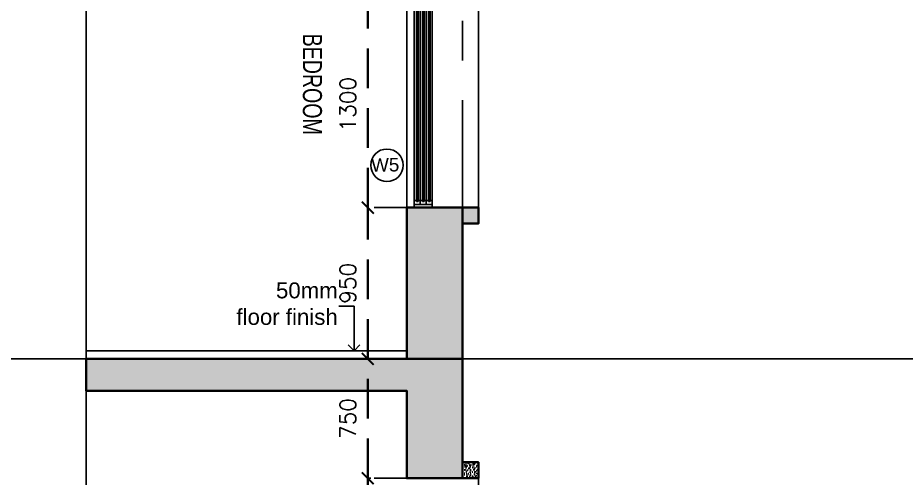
# Model space of a CAD drawing. Header units: millimetres. Extents: x 1066295 to 1300022, y -5734212 to -5454663.
# Drawn here: x 1225820 to 1231404, y -5674744 to -5671850 of the extents above; entities that cross this region are included whole.
import ezdxf
from ezdxf.enums import TextEntityAlignment as Align

# ---------------------------------------------------------------- set-up
doc = ezdxf.new("R2010")
doc.units = ezdxf.units.MM
doc.header["$LTSCALE"] = 1000
doc.header["$MEASUREMENT"] = 0
for name, pattern in [('AUDIT_D_120904163729-0', [0]), ('T9_PROFILE SECTIONS$0$HIDDEN2', [0.1875, 0.125, -0.0625]), ('T9_PROFILE SECTIONS$0$T10(T7 IS SIMILAR BUT MIRROR) - DIMENSION & TEXTING$0$HIDDEN', [0.375, 0.25, -0.125]), ('T9_PROFILE SECTIONS$0$T8_PROFILE SECTIONS$0$AUDIT_D_120904163729-0', [0]), ('T9_PROFILE SECTIONS$0$T8_PROFILE SECTIONS$0$HIDDEN', [0.375, 0.25, -0.125]), ('T9_PROFILE SECTIONS$0$T8_PROFILE SECTIONS$0$PHANTOM2', [1.25, 0.625, -0.125, 0.125, -0.125, 0.125, -0.125])]:
    doc.linetypes.add(name, pattern=pattern)
doc.layers.get('0').update_dxf_attribs({"linetype": 'AUDIT_D_120904163729-0'})
for name, color, linetype in [('T9_PROFILE SECTIONS$0$LEVEL', 7, 'Continuous'), ('T9_PROFILE SECTIONS$0$T10(T7 IS SIMILAR BUT MIRROR) - DIMENSION & TEXTING$0$A-DIMENSIONS', 2, 'T9_PROFILE SECTIONS$0$T10(T7 IS SIMILAR BUT MIRROR) - DIMENSION & TEXTING$0$HIDDEN'), ('T9_PROFILE SECTIONS$0$T8_PROFILE SECTIONS$0$A-BUILDING LINE TURNS HERE', 252, 'T9_PROFILE SECTIONS$0$T8_PROFILE SECTIONS$0$PHANTOM2'), ('T9_PROFILE SECTIONS$0$T8_PROFILE SECTIONS$0$a-ele', 8, 'Continuous'), ('T9_PROFILE SECTIONS$0$T8_PROFILE SECTIONS$0$a-window', 5, 'Continuous'), ('T9_PROFILE SECTIONS$0$T8_PROFILE SECTIONS$0$Elev 01', 8, 'Continuous'), ('T9_PROFILE SECTIONS$0$T8_PROFILE SECTIONS$0$F.F.L', 36, 'Continuous'), ('T9_PROFILE SECTIONS$0$T8_PROFILE SECTIONS$0$HATCH 150', 8, 'Continuous'), ('T9_PROFILE SECTIONS$0$T8_PROFILE SECTIONS$0$Leader', 2, 'T9_PROFILE SECTIONS$0$T8_PROFILE SECTIONS$0$AUDIT_D_120904163729-0'), ('T9_PROFILE SECTIONS$0$T8_PROFILE SECTIONS$0$TEXT ROOM', 7, 'Continuous'), ('T9_PROFILE SECTIONS$0$T8_PROFILE SECTIONS$0$TYPICAL UNITS$0$a-door-no', 104, 'Continuous')]:
    doc.layers.add(name, color=color, linetype=linetype)
for name, color, linetype, lineweight in [('T9_PROFILE SECTIONS$0$T8_PROFILE SECTIONS$0$A-DIMENSION', 2, 'Continuous', 35), ('T9_PROFILE SECTIONS$0$T8_PROFILE SECTIONS$0$A-SLAB', 3, 'Continuous', 35), ('T9_PROFILE SECTIONS$0$T8_PROFILE SECTIONS$0$a-Text', 4, 'Continuous', 0), ('T9_PROFILE SECTIONS$0$T8_PROFILE SECTIONS$0$R0-18-10-2014-T1-1st Podium Floor Plan$0$Text', 7, 'Continuous', 0)]:
    doc.layers.add(name, color=color, linetype=linetype, lineweight=lineweight)
doc.styles.add('T9_PROFILE SECTIONS$0$T8_PROFILE SECTIONS$0$ARIAL ARROW', font='arial.ttf')
doc.styles.add('T9_PROFILE SECTIONS$0$T8_PROFILE SECTIONS$0$Romans 1', font='romans.shx', dxfattribs={"height": 100})
doc.styles.add('T9_PROFILE SECTIONS$0$T8_PROFILE SECTIONS$0$RSP_TXT 500', font='swisscl.ttf', dxfattribs={"height": 250})
doc.styles.add('T9_PROFILE SECTIONS$0$T8_PROFILE SECTIONS$0$TYPICAL UNITS$0$LODHA STANDERD', font='sanss___.ttf')
doc.dimstyles.new('T9_PROFILE SECTIONS$0$T8_PROFILE SECTIONS$0$ALPINE S', dxfattribs={"dimscale": 0, "dimtxt": 100, "dimasz": 75, "dimexe": 0, "dimexo": 0, "dimgap": 75, "dimtad": 1, "dimdec": 0, "dimzin": 0, "dimdsep": 46, "dimtxsty": 'T9_PROFILE SECTIONS$0$T8_PROFILE SECTIONS$0$Romans 1', "dimblk": 'T9_PROFILE SECTIONS$0$T8_PROFILE SECTIONS$0$_ArchTick', "dimcen": 0.09, "dimclrd": 256, "dimclre": 256, "dimclrt": 7, "dimadec": 0, "dimazin": 0, "dimtfac": 1, "dimtdec": 0, "dimtofl": 0, "dimtmove": 1, "dimatfit": 0, "dimldrblk": 'T9_PROFILE SECTIONS$0$T8_PROFILE SECTIONS$0$_Open90', "dimfxl": 1, "dimtolj": 1, "dimtzin": 0, "dimarcsym": 0})

# ---------------------------------------------------------------- blocks, each defined once
blk = doc.blocks.new('T9_PROFILE SECTIONS$0$A$C04612184')
at = {"layer": 'T9_PROFILE SECTIONS$0$LEVEL', "color": 8, "linetype": 'T9_PROFILE SECTIONS$0$HIDDEN2', "ltscale": 5}
blk.add_line((89.8181, 17.915), (-67.8271, 17.915), dxfattribs=at)
blk = doc.blocks.new('T9_PROFILE SECTIONS$0$T8_PROFILE SECTIONS$0$_ArchTick')
at = {"color": 0, "linetype": 'ByBlock', "const_width": 0.15}
blk.add_lwpolyline([(-0.5, -0.5), (0.5, 0.5)], dxfattribs=at)
blk = doc.blocks.new('*D421')
at = {"layer": 'T9_PROFILE SECTIONS$0$T8_PROFILE SECTIONS$0$A-DIMENSION', "linetype": 'T9_PROFILE SECTIONS$0$T8_PROFILE SECTIONS$0$HIDDEN', "lineweight": -2, "transparency": 16777216}
for p, q in [((2204.4, -82800), (1769.4, -82800)), ((2164.4, -83550), (1769.4, -83550))]:
    blk.add_line(p, q, dxfattribs=at)
at = {"layer": 'T9_PROFILE SECTIONS$0$T8_PROFILE SECTIONS$0$A-DIMENSION', "linetype": 'T9_PROFILE SECTIONS$0$T8_PROFILE SECTIONS$0$HIDDEN', "transparency": 16777216}
blk.add_line((1769.4, -83550), (1769.4, -82800), dxfattribs=at)
at = {"layer": 'T9_PROFILE SECTIONS$0$T8_PROFILE SECTIONS$0$A-DIMENSION', "linetype": 'ByBlock', "transparency": 16777216, "xscale": 75, "yscale": 75, "zscale": 75}
for p, rotation in [((1769.4, -82800), 90), ((1769.4, -83550), 270)]:
    blk.add_blockref('T9_PROFILE SECTIONS$0$T8_PROFILE SECTIONS$0$_ArchTick', p, dxfattribs=dict(at, rotation=rotation))
at = {"layer": 'T9_PROFILE SECTIONS$0$T8_PROFILE SECTIONS$0$A-DIMENSION', "color": 7, "linetype": 'ByBlock', "transparency": 16777216, "insert": (1644.4, -83175), "char_height": 100, "attachment_point": 5, "rotation": 90, "style": 'T9_PROFILE SECTIONS$0$T8_PROFILE SECTIONS$0$Romans 1'}
blk.add_mtext('\\A1;750', dxfattribs=at)
blk = doc.blocks.new('T9_PROFILE SECTIONS$0$T8_PROFILE SECTIONS$0$_Open90')
at = {"color": 0, "linetype": 'ByBlock', "lineweight": -2}
for p, q in [((0, 0), (-1, 0)), ((-0.5, 0.5), (0, 0)), ((0, 0), (-0.5, -0.5))]:
    blk.add_line(p, q, dxfattribs=at)
blk = doc.blocks.new('*D422')
at = {"layer": 'T9_PROFILE SECTIONS$0$T8_PROFILE SECTIONS$0$A-DIMENSION', "linetype": 'T9_PROFILE SECTIONS$0$T8_PROFILE SECTIONS$0$HIDDEN', "lineweight": -2, "transparency": 16777216}
for p, q in [((2059.7, -81850), (1769.4, -81850)), ((1914.6, -82800), (1769.4, -82800))]:
    blk.add_line(p, q, dxfattribs=at)
at = {"layer": 'T9_PROFILE SECTIONS$0$T8_PROFILE SECTIONS$0$A-DIMENSION', "linetype": 'T9_PROFILE SECTIONS$0$T8_PROFILE SECTIONS$0$HIDDEN', "transparency": 16777216}
blk.add_line((1769.4, -82800), (1769.4, -81850), dxfattribs=at)
at = {"layer": 'T9_PROFILE SECTIONS$0$T8_PROFILE SECTIONS$0$A-DIMENSION', "linetype": 'ByBlock', "transparency": 16777216, "xscale": 75, "yscale": 75, "zscale": 75}
for p, rotation in [((1769.4, -81850), 90), ((1769.4, -82800), 270)]:
    blk.add_blockref('T9_PROFILE SECTIONS$0$T8_PROFILE SECTIONS$0$_ArchTick', p, dxfattribs=dict(at, rotation=rotation))
at = {"layer": 'T9_PROFILE SECTIONS$0$T8_PROFILE SECTIONS$0$A-DIMENSION', "color": 7, "linetype": 'ByBlock', "transparency": 16777216, "insert": (1644.4, -82325), "char_height": 100, "attachment_point": 5, "rotation": 90, "style": 'T9_PROFILE SECTIONS$0$T8_PROFILE SECTIONS$0$Romans 1'}
blk.add_mtext('\\A1;950', dxfattribs=at)
blk = doc.blocks.new('*D423')
at = {"layer": 'T9_PROFILE SECTIONS$0$T8_PROFILE SECTIONS$0$A-DIMENSION', "linetype": 'T9_PROFILE SECTIONS$0$T8_PROFILE SECTIONS$0$HIDDEN', "lineweight": -2, "transparency": 16777216}
for p, q in [((2059.7, -80550.1), (1769.4, -80550.1)), ((2059.7, -81850), (1769.4, -81850))]:
    blk.add_line(p, q, dxfattribs=at)
at = {"layer": 'T9_PROFILE SECTIONS$0$T8_PROFILE SECTIONS$0$A-DIMENSION', "linetype": 'T9_PROFILE SECTIONS$0$T8_PROFILE SECTIONS$0$HIDDEN', "transparency": 16777216}
blk.add_line((1769.4, -81850), (1769.4, -80550.1), dxfattribs=at)
at = {"layer": 'T9_PROFILE SECTIONS$0$T8_PROFILE SECTIONS$0$A-DIMENSION', "linetype": 'ByBlock', "transparency": 16777216, "xscale": 75, "yscale": 75, "zscale": 75}
for p, rotation in [((1769.4, -80550.1), 90), ((1769.4, -81850), 270)]:
    blk.add_blockref('T9_PROFILE SECTIONS$0$T8_PROFILE SECTIONS$0$_ArchTick', p, dxfattribs=dict(at, rotation=rotation))
at = {"layer": 'T9_PROFILE SECTIONS$0$T8_PROFILE SECTIONS$0$A-DIMENSION', "color": 7, "linetype": 'ByBlock', "transparency": 16777216, "insert": (1644.4, -81200.1), "char_height": 100, "attachment_point": 5, "rotation": 90, "style": 'T9_PROFILE SECTIONS$0$T8_PROFILE SECTIONS$0$Romans 1'}
blk.add_mtext('\\A1;1300', dxfattribs=at)
blk = doc.blocks.new('T9_PROFILE SECTIONS$0$T8_PROFILE SECTIONS$0$A$C70077D06')
at = {"layer": 'T9_PROFILE SECTIONS$0$T8_PROFILE SECTIONS$0$a-ele', "elevation": 0}
blk.add_lwpolyline([(-160.1, 0), (-160.1, 1300)], dxfattribs=at)
at = {"layer": 'T9_PROFILE SECTIONS$0$T8_PROFILE SECTIONS$0$a-window', "color": 1}
for p, q in [((-112.5, 1255), (-112.5, 45, 0)), ((-75, 1255), (-75, 45, 0)), ((-75, 1255), (-75, 45, 0)), ((-37.5, 1255), (-37.5, 45, 0))]:
    blk.add_line(p, q, dxfattribs=at)
at = {"layer": 'T9_PROFILE SECTIONS$0$T8_PROFILE SECTIONS$0$a-window', "color": 5}
for p, q in [((-98.3, 1255), (-98.3, 45, 0)), ((-88.3, 1255), (-88.3, 45, 0)), ((-60.8, 1255), (-60.8, 45, 0)), ((-50.8, 1255), (-50.8, 45, 0))]:
    blk.add_line(p, q, dxfattribs=at)
at = {"layer": 'T9_PROFILE SECTIONS$0$T8_PROFILE SECTIONS$0$a-window', "color": 250}
for p, q in [((-23.3, 1255), (-23.3, 45, 0)), ((-13.3, 1255), (-13.3, 45, 0)), ((0, 1255), (0, 45, 0))]:
    blk.add_line(p, q, dxfattribs=at)
at = {"layer": 'T9_PROFILE SECTIONS$0$T8_PROFILE SECTIONS$0$a-window', "color": 4}
for points in [[(0, 1280), (0, 1300), (-112.5, 1300), (-112.5, 1280)], [(-98.3, 1255), (-112.5, 1255), (-112.5, 1280), (-75, 1280), (-75, 1255), (-88.3, 1255), (-88.3, 1261), (-98.3, 1261)], [(-60.8, 1255), (-75, 1255), (-75, 1280), (-37.5, 1280), (-37.5, 1255), (-50.8, 1255), (-50.8, 1261), (-60.8, 1261)], [(-23.3, 1255), (-37.5, 1255), (-37.5, 1280), (0, 1280), (0, 1255), (-13.3, 1255), (-13.3, 1261), (-23.3, 1261)], [(-98.3, 45), (-112.5, 45), (-112.5, 20), (-75, 20), (-75, 45), (-88.3, 45), (-88.3, 39), (-98.3, 39)], [(0, 0), (0, 20), (-112.5, 20), (-112.5, 0)], [(-60.8, 45), (-75, 45), (-75, 20), (-37.5, 20), (-37.5, 45), (-50.8, 45), (-50.8, 39), (-60.8, 39)], [(-23.3, 45), (-37.5, 45), (-37.5, 20), (0, 20), (0, 45), (-13.3, 45), (-13.3, 39), (-23.3, 39)]]:
    blk.add_lwpolyline(points, close=True, dxfattribs=at)
blk = doc.blocks.new('*D408')
at = {"layer": 'T9_PROFILE SECTIONS$0$T8_PROFILE SECTIONS$0$A-DIMENSION', "linetype": 'T9_PROFILE SECTIONS$0$T8_PROFILE SECTIONS$0$HIDDEN', "lineweight": -2, "transparency": 16777216}
for p, q in [((2059.7, -83550.1), (1769.4, -83550.1)), ((2059.7, -84850), (1769.4, -84850))]:
    blk.add_line(p, q, dxfattribs=at)
at = {"layer": 'T9_PROFILE SECTIONS$0$T8_PROFILE SECTIONS$0$A-DIMENSION', "linetype": 'T9_PROFILE SECTIONS$0$T8_PROFILE SECTIONS$0$HIDDEN', "transparency": 16777216}
blk.add_line((1769.4, -84850), (1769.4, -83550.1), dxfattribs=at)
at = {"layer": 'T9_PROFILE SECTIONS$0$T8_PROFILE SECTIONS$0$A-DIMENSION', "linetype": 'ByBlock', "transparency": 16777216, "xscale": 75, "yscale": 75, "zscale": 75}
for p, rotation in [((1769.4, -83550.1), 90), ((1769.4, -84850), 270)]:
    blk.add_blockref('T9_PROFILE SECTIONS$0$T8_PROFILE SECTIONS$0$_ArchTick', p, dxfattribs=dict(at, rotation=rotation))
at = {"layer": 'T9_PROFILE SECTIONS$0$T8_PROFILE SECTIONS$0$A-DIMENSION', "color": 7, "linetype": 'ByBlock', "transparency": 16777216, "insert": (1644.4, -84200.1), "char_height": 100, "attachment_point": 5, "rotation": 90, "style": 'T9_PROFILE SECTIONS$0$T8_PROFILE SECTIONS$0$Romans 1'}
blk.add_mtext('\\A1;1300', dxfattribs=at)
blk = doc.blocks.new('T9_PROFILE SECTIONS$0$T8_PROFILE SECTIONS$0$TYPICAL UNITS$0$B-flat-33')
at = {"layer": 'T9_PROFILE SECTIONS$0$T8_PROFILE SECTIONS$0$TYPICAL UNITS$0$a-door-no'}
blk.add_ellipse((14107.6, 1401.5), major_axis=(0, -181), ratio=0.999989, dxfattribs=at)
at = {"layer": 'T9_PROFILE SECTIONS$0$T8_PROFILE SECTIONS$0$TYPICAL UNITS$0$a-door-no', "style": 'T9_PROFILE SECTIONS$0$T8_PROFILE SECTIONS$0$TYPICAL UNITS$0$LODHA STANDERD', "oblique": 0.00002, "width": 0.999989}
blk.add_attdef('OP1', text='', height=150, rotation=0.75922, dxfattribs=at).set_placement((14117, 1331.6), align=Align.CENTER)
blk = doc.blocks.new('T9_PROFILE SECTIONS$0$A$C3D9C41AD')
at = {"layer": 'T9_PROFILE SECTIONS$0$T8_PROFILE SECTIONS$0$HATCH 150'}
h = blk.add_hatch(dxfattribs=at)
h.set_pattern_fill('AR-SAND', color=8, scale=10, angle=450)
h.set_pattern_definition([(127.5, (-1225189.404, 5588795.015), (-19.26823769, -0.62993358), [0, -15.2, 0, -17, 0, -16.25]), (97.5, (-1225189.404, 5588795.015), (-28.22146065, 17.69776705), [0, -8.2, 0, -13.7, 0, -5.25]), (57.5, (-1225189.404, 5588782.715), (-0.056590535, 31.141418618), [0, -5, 0, -18, 0, -23.5]), (47.5, (-1225189.404, 5588782.715), (-8.77675565, 30.06126605), [0, -2.5, 0, -11.8, 0, -13.5])])
h.paths.add_polyline_path([(2364.4, -80550.1), (2464.4, -80550.1), (2464.4, -80450.1), (2364.4, -80450.1)])
h.paths.add_polyline_path([(2364.4, -81950), (2464.4, -81950), (2464.4, -81850), (2364.4, -81850)])
h = blk.add_hatch(color=8, dxfattribs=at)
h.dxf.hatch_style = 1
h.paths.add_polyline_path([(2364.4, -82800), (2014.4, -82800), (2014.4, -81850), (2364.4, -81850)])
h = blk.add_hatch(color=8, dxfattribs=at)
h.dxf.hatch_style = 1
h.paths.add_polyline_path([(0, -82800), (0, -83000), (2014.4, -83000), (2014.4, -83550), (2364.4, -83550), (2364.4, -83450), (2364.4, -82800)])
h = blk.add_hatch(dxfattribs=at)
h.set_pattern_fill('AR-SAND', color=8, scale=10, angle=450)
h.set_pattern_definition([(127.5, (-1225189.404, 5590195.015), (-19.26823769, -0.62993358), [0, -15.2, 0, -17, 0, -16.25]), (97.5, (-1225189.404, 5590195.015), (-28.22146065, 17.69776705), [0, -8.2, 0, -13.7, 0, -5.25]), (57.5, (-1225189.404, 5590182.715), (-0.056590535, 31.141418618), [0, -5, 0, -18, 0, -23.5]), (47.5, (-1225189.404, 5590182.715), (-8.77675565, 30.06126605), [0, -2.5, 0, -11.8, 0, -13.5])])
h.paths.add_polyline_path([(2364.4, -83550), (2464.4, -83550), (2464.4, -83450), (2364.4, -83450)])
at = {"layer": 'T9_PROFILE SECTIONS$0$T10(T7 IS SIMILAR BUT MIRROR) - DIMENSION & TEXTING$0$A-DIMENSIONS', "linetype": 'ByBlock'}
blk.add_line((2464.4, -81850), (2464.4, -80550.1), dxfattribs=at)
blk.add_lwpolyline([(0, 2192.5), (0, -44931.2), (204.4, -44931.2), (204.4, -45009.6), (-355.9, -45009.6), (-355.9, -45124.7), (0, -45124.7), (0, -87560.1)], dxfattribs=at)
at = {"layer": 'T9_PROFILE SECTIONS$0$T8_PROFILE SECTIONS$0$A-BUILDING LINE TURNS HERE', "ltscale": 2}
blk.add_line((2364.4, 3824.9), (2364.4, -90974.6), dxfattribs=at)
at = {"layer": 'T9_PROFILE SECTIONS$0$T8_PROFILE SECTIONS$0$A-SLAB', "linetype": 'ByBlock', "elevation": 0}
for points in [[(2364.4, -82800), (2014.4, -82800), (2014.4, -81850), (2364.4, -81850)], [(2364.4, -81950), (2464.4, -81950), (2464.4, -81850), (2364.4, -81850)], [(0, -82800), (0, -83000), (2014.4, -83000), (2014.4, -83550), (2364.4, -83550), (2364.4, -83450), (2364.4, -83450), (2364.4, -82800)], [(2364.4, -83550), (2464.4, -83550), (2464.4, -83450), (2364.4, -83450)]]:
    blk.add_lwpolyline(points, close=True, dxfattribs=at)
at = {"layer": 'T9_PROFILE SECTIONS$0$T8_PROFILE SECTIONS$0$Elev 01', "linetype": 'ByBlock'}
blk.add_line((2464.4, -83550), (2464.4, -84850), dxfattribs=at)
at = {"layer": 'T9_PROFILE SECTIONS$0$T8_PROFILE SECTIONS$0$F.F.L', "linetype": 'Continuous', "ltscale": 0.1, "elevation": 0}
blk.add_lwpolyline([(0, -82750.1), (2014.4, -82750.1)], dxfattribs=at)
at = {"linetype": 'ByBlock', "extrusion": (0, 0, -1), "xscale": -1, "zscale": -1}
blk.add_blockref('T9_PROFILE SECTIONS$0$T8_PROFILE SECTIONS$0$A$C70077D06', (-2174.4, -81850, 0), dxfattribs=at)
at = {"layer": 'T9_PROFILE SECTIONS$0$T8_PROFILE SECTIONS$0$TEXT ROOM', "ltscale": 0.1}
ref = blk.add_blockref('T9_PROFILE SECTIONS$0$T8_PROFILE SECTIONS$0$TYPICAL UNITS$0$B-flat-33', (-6045.6, -82371.9), dxfattribs=dict(at, xscale=0.5625, yscale=0.5625, zscale=0.5625))
ref.add_attrib('OP1', 'W5', dxfattribs={"layer": 'T9_PROFILE SECTIONS$0$T8_PROFILE SECTIONS$0$TYPICAL UNITS$0$a-door-no', "height": 84.37, "rotation": 0.7592, "style": 'T9_PROFILE SECTIONS$0$T8_PROFILE SECTIONS$0$TYPICAL UNITS$0$LODHA STANDERD', "oblique": 0, "width": 0.999989}).set_placement((1879.8, -81623.1), align=Align.CENTER)
at = {"layer": 'T9_PROFILE SECTIONS$0$T8_PROFILE SECTIONS$0$a-Text', "insert": (1481.6, -80756.8, 156.5), "char_height": 120, "attachment_point": 1, "rotation": 270, "style": 'T9_PROFILE SECTIONS$0$T8_PROFILE SECTIONS$0$RSP_TXT 500'}
blk.add_mtext_dynamic_manual_height_columns('BEDROOM', width=1106.248, gutter_width=500, heights=[0], dxfattribs=at)
at = {"layer": 'T9_PROFILE SECTIONS$0$T8_PROFILE SECTIONS$0$R0-18-10-2014-T1-1st Podium Floor Plan$0$Text', "insert": (1580.6, -82319.8, 0), "char_height": 100, "width": 673.542, "attachment_point": 3, "style": 'T9_PROFILE SECTIONS$0$T8_PROFILE SECTIONS$0$ARIAL ARROW'}
blk.add_mtext('50mm floor finish   ', dxfattribs=at)
at = {"layer": 'T9_PROFILE SECTIONS$0$T8_PROFILE SECTIONS$0$A-DIMENSION', "linetype": 'ByBlock'}
for base, p1, p2, picture, middle in [((1769.4, -80550.1), (2059.7, -81850), (2059.7, -80550.1), '*D423', (1644.4, -81200.1)), ((1769.4, -81850), (1914.6, -82800), (2059.7, -81850, 0), '*D422', (1644.4, -82325)), ((1769.4, -82800), (2164.4, -83550), (2204.4, -82800), '*D421', (1644.4, -83175)), ((1769.4, -83550.1), (2059.7, -84850), (2059.7, -83550.1), '*D408', (1644.4, -84200.1))]:
    dim = blk.add_linear_dim(base=base, p1=p1, p2=p2, angle=90, dimstyle='T9_PROFILE SECTIONS$0$T8_PROFILE SECTIONS$0$ALPINE S', override={"dimscale": 1, "dimfxl": 5, "dimlwd": 65535, "dimarcsym": 1}, dxfattribs=at)
    dim.commit()
    dim.dimension.update_dxf_attribs({"geometry": picture, "text_midpoint": middle})
at = {"layer": 'T9_PROFILE SECTIONS$0$T8_PROFILE SECTIONS$0$Leader'}
blk.add_leader([(1683, -82750.1), (1683, -82469.2), (1587.8, -82469.2)], dimstyle='T9_PROFILE SECTIONS$0$T8_PROFILE SECTIONS$0$ALPINE S', override={"dimscale": 1, "dimtad": 0}, dxfattribs=at)
blk = doc.blocks.new('T9_PROFILE SECTIONS')
at = {"layer": 'T9_PROFILE SECTIONS$0$LEVEL', "linetype": 'ByBlock', "xscale": 1000, "yscale": 1000, "zscale": 1000}
blk.add_blockref('T9_PROFILE SECTIONS$0$A$C04612184', (1171279.5443, -5689510.054, -0.01), dxfattribs=at)
at = {"linetype": 'ByBlock'}
blk.add_blockref('T9_PROFILE SECTIONS$0$A$C3D9C41AD', (1227995.8797, -5588795.054, -0.01), dxfattribs=at)

msp = doc.modelspace()

# ---------------------------------------------------------------- block references
at = {"linetype": 'ByBlock'}
msp.add_blockref('T9_PROFILE SECTIONS', (-1745.2, -2398.4, 0.4), dxfattribs=at)

doc.saveas('drawing.dxf')
